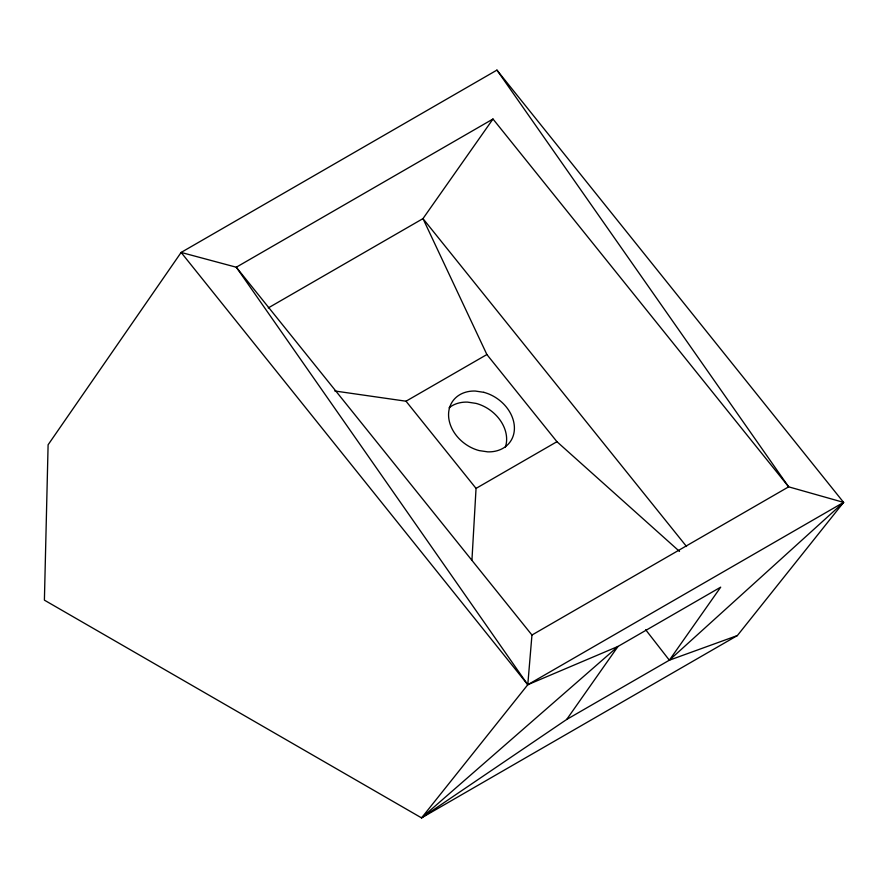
<?xml version="1.0" encoding="UTF-8"?>
<svg xmlns="http://www.w3.org/2000/svg" width="888" height="888" viewBox="0 0 888 888"><rect width="100%" height="100%" fill="white"/><g stroke="black" fill="none" stroke-linecap="round" stroke-linejoin="round"><path stroke-width="1.33" d="M471.928 560.339L476.046 488.4L406.016 401.21L334.787 390.986M566.677 719.469L618.015 646.431L527.783 684.726L181.13 252.436L236.286 267.221L531.956 635.031L527.783 684.726L421.556 817.892L44.4 600.155L48.107 444.788L181.13 252.436L496.936 70.108L843.6 502.386L737.362 635.564L421.556 817.892L618.015 646.431L720.701 587.157L669.352 660.195L566.677 719.469L421.556 817.892M645.665 629.747L669.352 660.195L843.6 502.386L788.655 486.835L492.984 119.014L422.977 218.614L268.232 307.947M492.984 119.014L236.286 267.221L527.783 684.726L843.6 502.386M406.016 401.21L486.89 354.545L556.942 441.702L679.509 551.404M476.046 488.4L556.942 441.702M531.956 635.031L788.655 486.835L496.936 70.108M669.352 660.195L737.362 635.564M686.557 546.52L422.977 218.614L486.89 354.545M449.084 407.803A35.198 27.761 35.1 0 1 467.488 402.109L476.068 403.396A35.198 27.761 35.1 0 1 505.261 447.419M483.838 392.329L475.258 391.042A35.198 27.761 35.1 0 0 448.618 416.528A35.198 27.761 35.1 0 0 479.12 450.582L487.712 451.859A35.198 27.761 35.1 0 0 514.352 426.373A35.198 27.761 35.1 0 0 483.838 392.329"/></g></svg>
